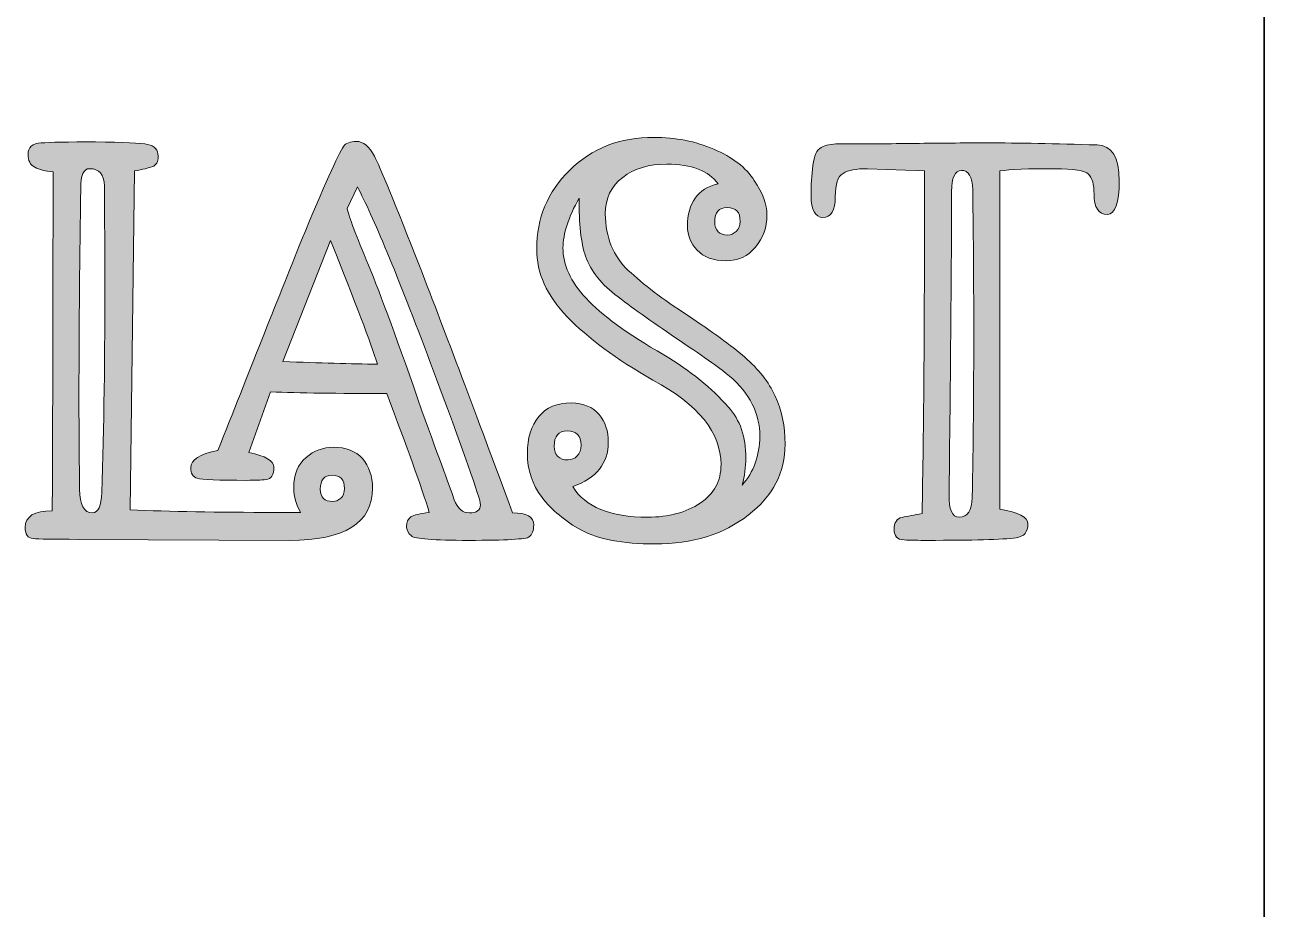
# Model space of a CAD drawing. Extents: x 102 to 840, y -1009 to 255.
# Drawn here: x 633.2 to 840.4, y -309.2 to -161.2 of the extents above; entities that cross this region are included whole.
import ezdxf

# ---------------------------------------------------------------- set-up
doc = ezdxf.new("R2010")
doc.units = 0
doc.header["$MEASUREMENT"] = 0
doc.layers.add('Layer 1', color=7, linetype='Continuous', lineweight=0)

# ---------------------------------------------------------------- blocks, each defined once
blk = doc.blocks.new('Block_7')
at = {"layer": 'Layer 1', "true_color": 0x000000, "transparency": 33554687}
h = blk.add_hatch(color=18, dxfattribs=at)
h.dxf.hatch_style = 2
edge = h.paths.add_edge_path()
edge.add_spline(control_points=[(750.74, -196.42), (751.24, -196.42), (751.71, -196.21), (752.15, -195.81), (752.58, -195.4), (752.8, -194.84), (752.8, -194.14), (752.8, -192.59), (752.07, -191.82), (750.61, -191.82), (749.23, -191.82), (748.54, -192.62), (748.54, -194.22), (748.57, -195.69), (749.3, -196.42), (750.74, -196.42)], knot_values=[0, 0, 0, 0, 1, 1, 1, 2, 2, 2, 3, 3, 3, 4, 4, 4, 5, 5, 5, 5], degree=3, periodic=0)
edge = h.paths.add_edge_path()
edge.add_spline(control_points=[(753.14, -238.25), (755.05, -236.05), (756.03, -233.34), (756.09, -230.1), (756.09, -226.25), (754.39, -222.88), (750.99, -220.01), (749.72, -218.92), (746.99, -216.95), (742.79, -214.13), (738.58, -211.3), (735.11, -208.85), (732.37, -206.78), (729.63, -204.71), (727.82, -202.44), (726.95, -199.96), (726.19, -197.77), (725.83, -194.53), (725.86, -190.26), (724.09, -193.44), (723.18, -196.21), (723.16, -198.57), (723.16, -201.39), (724.44, -204.19), (727.02, -206.99), (729.59, -209.79), (733.92, -212.95), (740.03, -216.47), (744.47, -219.11), (748.06, -222.03), (750.82, -225.21), (752.79, -227.34), (753.76, -230.19), (753.73, -233.73), (753.73, -235.2), (753.53, -236.7), (753.14, -238.25)], knot_values=[0, 0, 0, 0, 1, 1, 1, 2, 2, 2, 3, 3, 3, 4, 4, 4, 5, 5, 5, 6, 6, 6, 7, 7, 7, 8, 8, 8, 9, 9, 9, 10, 10, 10, 11, 11, 11, 12, 12, 12, 12], degree=3, periodic=0)
edge = h.paths.add_edge_path()
edge.add_spline(control_points=[(724.04, -234.03), (724.61, -234.03), (725.1, -233.81), (725.54, -233.37), (725.98, -232.94), (726.19, -232.34), (726.19, -231.58), (726.19, -229.98), (725.42, -229.17), (723.87, -229.17), (722.44, -229.17), (721.71, -230.03), (721.68, -231.75), (721.71, -233.27), (722.5, -234.03), (724.04, -234.03)], knot_values=[0, 0, 0, 0, 1, 1, 1, 2, 2, 2, 3, 3, 3, 4, 4, 4, 5, 5, 5, 5], degree=3, periodic=0)
edge = h.paths.add_edge_path()
edge.add_spline(control_points=[(738.55, -248.08), (733.12, -248.08), (729.03, -247.32), (726.28, -245.81), (723.52, -244.29), (721.32, -242.46), (719.68, -240.32), (718.03, -238.18), (717.21, -235.73), (717.21, -232.97), (717.21, -230.38), (717.84, -228.32), (719.11, -226.79), (720.37, -225.26), (722.19, -224.49), (724.55, -224.49), (726.63, -224.55), (728.18, -225.19), (729.21, -226.43), (730.23, -227.67), (730.75, -229.22), (730.75, -231.07), (730.75, -234.59), (728.77, -237.07), (724.8, -238.5), (726.88, -241.91), (731.06, -243.61), (737.33, -243.61), (740.84, -243.61), (743.76, -242.83), (746.1, -241.27), (748.43, -239.71), (749.6, -237.55), (749.6, -234.79), (749.6, -229.5), (745.8, -224.8), (738.21, -220.69), (732.06, -217.17), (727.28, -213.64), (723.87, -210.09), (720.47, -206.55), (718.77, -202.76), (718.77, -198.74), (718.77, -193.62), (720.61, -189.23), (724.3, -185.57), (727.98, -181.91), (732.67, -180.08), (738.38, -180.08), (741.95, -180.08), (745.29, -180.74), (748.4, -182.07), (751.5, -183.39), (753.76, -185.13), (755.16, -187.28), (756.57, -189.43), (757.27, -191.35), (757.27, -193.04), (757.27, -195.12), (756.64, -196.92), (755.37, -198.44), (754.11, -199.96), (752.47, -200.72), (750.44, -200.72), (748.3, -200.72), (746.69, -200.13), (745.61, -198.95), (744.53, -197.77), (743.99, -196.43), (743.99, -194.94), (743.99, -191.03), (745.69, -188.67), (749.09, -187.85), (747.54, -185.65), (744.69, -184.56), (740.53, -184.56), (737.55, -184.56), (735.09, -185.3), (733.15, -186.77), (731.21, -188.25), (730.24, -190.28), (730.24, -192.87), (730.3, -196.84), (731.58, -199.99), (734.08, -202.33), (736.58, -204.66), (739.88, -207.17), (743.97, -209.84), (748.06, -212.52), (751.26, -214.85), (753.56, -216.85), (755.87, -218.85), (757.57, -221.01), (758.66, -223.35), (759.76, -225.69), (760.31, -228.37), (760.31, -231.41), (760.31, -236.14), (758.25, -240.1), (754.13, -243.29), (750.01, -246.49), (744.82, -248.08), (738.55, -248.08)], knot_values=[0, 0, 0, 0, 1, 1, 1, 2, 2, 2, 3, 3, 3, 4, 4, 4, 5, 5, 5, 6, 6, 6, 7, 7, 7, 8, 8, 8, 9, 9, 9, 10, 10, 10, 11, 11, 11, 12, 12, 12, 13, 13, 13, 14, 14, 14, 15, 15, 15, 16, 16, 16, 17, 17, 17, 18, 18, 18, 19, 19, 19, 20, 20, 20, 21, 21, 21, 22, 22, 22, 23, 23, 23, 24, 24, 24, 25, 25, 25, 26, 26, 26, 27, 27, 27, 28, 28, 28, 29, 29, 29, 30, 30, 30, 31, 31, 31, 32, 32, 32, 33, 33, 33, 34, 34, 34, 34], degree=3, periodic=0)
h = blk.add_hatch(color=18, dxfattribs=at)
h.dxf.hatch_style = 2
edge = h.paths.add_edge_path()
edge.add_spline(control_points=[(707.47, -242.89), (708.74, -242.89), (709.37, -242.44), (709.37, -241.54), (709.37, -240.56), (706.59, -232.66), (701.02, -217.84), (695.45, -203.02), (691.38, -193.2), (688.79, -188.36), (688.79, -188.36), (687.06, -191.99), (687.06, -191.99), (687.4, -193.37), (688.59, -196.52), (690.65, -201.46), (692.7, -206.4), (695.68, -214.51), (699.59, -225.8), (702.65, -234.27), (704.46, -239.23), (705, -240.7), (705.55, -242.16), (706.37, -242.89), (707.47, -242.89)], knot_values=[0, 0, 0, 0, 1, 1, 1, 2, 2, 2, 3, 3, 3, 4, 4, 4, 5, 5, 5, 6, 6, 6, 7, 7, 7, 8, 8, 8, 8], degree=3, periodic=0)
edge = h.paths.add_edge_path()
edge.add_spline(control_points=[(684.66, -240.99), (685.16, -240.99), (685.62, -240.81), (686.03, -240.44), (686.44, -240.08), (686.64, -239.54), (686.64, -238.84), (686.64, -237.35), (685.95, -236.6), (684.57, -236.6), (683.25, -236.6), (682.59, -237.38), (682.59, -238.93), (682.59, -240.3), (683.28, -240.99), (684.66, -240.99)], knot_values=[0, 0, 0, 0, 1, 1, 1, 2, 2, 2, 3, 3, 3, 4, 4, 4, 5, 5, 5, 5], degree=3, periodic=0)
edge = h.paths.add_edge_path()
edge.add_spline(control_points=[(692.16, -218.03), (691.07, -214.57), (688.45, -207.67), (684.32, -197.35), (684.32, -197.35), (676.35, -217.57), (676.35, -217.57), (682.51, -217.82), (687.78, -217.97), (692.16, -218.03)], knot_values=[0, 0, 0, 0, 1, 1, 1, 2, 2, 2, 3, 3, 3, 3], degree=3, periodic=0)
edge = h.paths.add_edge_path()
edge.add_spline(control_points=[(707.39, -247.49), (701.57, -247.49), (698.38, -247.25), (697.84, -246.76), (697.29, -246.26), (697.01, -245.74), (697.01, -245.17), (697.01, -244.41), (697.26, -243.88), (697.75, -243.57), (698.24, -243.26), (699.26, -243.01), (700.81, -242.81), (699.49, -238.59), (697.13, -231.96), (693.72, -222.93), (685.49, -222.93), (679.01, -222.84), (674.28, -222.67), (674.28, -222.67), (670.66, -232.8), (670.66, -232.8), (673.41, -233.37), (674.8, -234.17), (674.83, -235.21), (674.83, -236.53), (674.4, -237.24), (673.53, -237.32), (672.65, -237.41), (671.59, -237.45), (670.32, -237.45), (665.54, -237.45), (662.78, -237.34), (662.03, -237.11), (661.29, -236.88), (660.92, -236.31), (660.92, -235.38), (660.92, -234), (662.44, -233.03), (665.47, -232.47), (670.59, -219.49), (675.25, -207.76), (679.47, -197.26), (683.21, -188.2), (685.54, -182.98), (686.47, -181.6), (686.86, -181.04), (687.58, -180.76), (688.62, -180.76), (689.77, -180.76), (690.79, -181.58), (691.66, -183.23), (692.53, -184.87), (695.07, -191.09), (699.27, -201.86), (703.47, -212.64), (708.62, -226.32), (714.72, -242.89), (717.09, -242.89), (718.27, -243.57), (718.27, -244.92), (718.27, -245.85), (718.02, -246.51), (717.53, -246.9), (717.04, -247.3), (713.66, -247.49), (707.39, -247.49)], knot_values=[0, 0, 0, 0, 1, 1, 1, 2, 2, 2, 3, 3, 3, 4, 4, 4, 5, 5, 5, 6, 6, 6, 7, 7, 7, 8, 8, 8, 9, 9, 9, 10, 10, 10, 11, 11, 11, 12, 12, 12, 13, 13, 13, 14, 14, 14, 15, 15, 15, 16, 16, 16, 17, 17, 17, 18, 18, 18, 19, 19, 19, 20, 20, 20, 21, 21, 21, 22, 22, 22, 22], degree=3, periodic=0)
edge = h.paths.add_edge_path()
edge.add_spline(control_points=[(644.51, -242.89), (645.44, -242.89), (645.96, -241.75), (646.07, -239.47), (646.41, -228.81), (646.58, -216.58), (646.58, -202.79), (646.58, -202.79), (646.5, -188.19), (646.5, -188.19), (646.44, -186.27), (645.62, -185.32), (644.05, -185.32), (643.01, -185.32), (642.5, -186.41), (642.53, -188.61), (642.36, -199.67), (642.26, -211.14), (642.24, -223.01), (642.24, -223.01), (642.32, -238.93), (642.32, -238.93), (642.35, -241.57), (643.08, -242.89), (644.51, -242.89)], knot_values=[0, 0, 0, 0, 1, 1, 1, 2, 2, 2, 3, 3, 3, 4, 4, 4, 5, 5, 5, 6, 6, 6, 7, 7, 7, 8, 8, 8, 8], degree=3, periodic=0)
edge = h.paths.add_edge_path()
edge.add_spline(control_points=[(677.41, -247.49), (677.41, -247.49), (642.07, -247.32), (642.07, -247.32), (637.94, -247.32), (635.43, -247.28), (634.56, -247.2), (633.69, -247.11), (633.25, -246.49), (633.25, -245.34), (633.25, -243.48), (634.76, -242.55), (637.77, -242.55), (637.82, -234.08), (637.85, -226.05), (637.85, -218.45), (637.85, -210.85), (637.88, -199.99), (637.94, -185.87), (636.61, -185.75), (635.58, -185.49), (634.84, -185.08), (634.09, -184.68), (633.72, -183.95), (633.72, -182.91), (633.72, -181.76), (634.45, -181.12), (635.91, -181.01), (637.37, -180.9), (640.41, -180.84), (645.02, -180.84), (649.69, -180.9), (652.6, -181.04), (653.75, -181.26), (654.9, -181.49), (655.48, -182.15), (655.48, -183.25), (655.48, -184.18), (655.16, -184.75), (654.53, -184.98), (653.9, -185.2), (652.89, -185.44), (651.51, -185.7), (651.51, -185.7), (650.8, -242.39), (650.8, -242.39), (657.35, -242.67), (665.41, -242.81), (675, -242.81), (675, -242.81), (679.3, -242.81), (679.3, -242.81), (678.54, -241.54), (678.16, -240.19), (678.16, -238.76), (678.16, -236.45), (678.85, -234.73), (680.21, -233.61), (681.57, -232.48), (683.08, -231.92), (684.74, -231.92), (686.88, -231.92), (688.51, -232.55), (689.63, -233.82), (690.76, -235.08), (691.32, -236.73), (691.32, -238.76), (691.32, -244.58), (686.68, -247.49), (677.41, -247.49)], knot_values=[0, 0, 0, 0, 1, 1, 1, 2, 2, 2, 3, 3, 3, 4, 4, 4, 5, 5, 5, 6, 6, 6, 7, 7, 7, 8, 8, 8, 9, 9, 9, 10, 10, 10, 11, 11, 11, 12, 12, 12, 13, 13, 13, 14, 14, 14, 15, 15, 15, 16, 16, 16, 17, 17, 17, 18, 18, 18, 19, 19, 19, 20, 20, 20, 21, 21, 21, 22, 22, 22, 23, 23, 23, 23], degree=3, periodic=0)
h = blk.add_hatch(color=18, dxfattribs=at)
h.dxf.hatch_style = 2
edge = h.paths.add_edge_path()
edge.add_spline(control_points=[(789.4, -243.61), (790.84, -243.61), (791.57, -242.51), (791.6, -240.32), (791.77, -231.62), (791.85, -222.46), (791.85, -212.84), (791.85, -205.18), (791.79, -197.19), (791.68, -188.86), (791.63, -186.67), (790.99, -185.58), (789.78, -185.61), (788.69, -185.61), (788.14, -186.79), (788.14, -189.16), (788.14, -199.88), (788, -216.76), (787.72, -239.81), (787.69, -242.34), (788.25, -243.61), (789.4, -243.61)], knot_values=[0, 0, 0, 0, 1, 1, 1, 2, 2, 2, 3, 3, 3, 4, 4, 4, 5, 5, 5, 6, 6, 6, 7, 7, 7, 7], degree=3, periodic=0)
edge = h.paths.add_edge_path()
edge.add_spline(control_points=[(784.09, -247.49), (782.6, -247.49), (781.3, -247.47), (780.19, -247.41), (779.08, -247.35), (778.53, -246.78), (778.53, -245.68), (778.53, -244.53), (778.97, -243.85), (779.87, -243.65), (780.77, -243.46), (781.88, -243.25), (783.21, -243.02), (783.49, -229.43), (783.63, -210.32), (783.63, -185.7), (783.63, -185.7), (774.06, -185.32), (774.06, -185.32), (772.2, -185.32), (770.84, -185.58), (769.99, -186.1), (769.13, -186.62), (768.7, -187.92), (768.7, -190), (768.7, -192.31), (768.01, -193.46), (766.63, -193.46), (765.31, -193.46), (764.65, -192.25), (764.65, -189.83), (764.65, -188.12), (764.75, -186.43), (764.95, -184.79), (765.14, -183.14), (765.61, -182.13), (766.36, -181.75), (767.1, -181.37), (768.05, -181.18), (769.21, -181.18), (773.65, -181.18), (777.91, -181.15), (782, -181.1), (786.09, -181.04), (790.09, -181.01), (794, -181.01), (799.34, -181.01), (805.5, -181.12), (812.47, -181.35), (814.94, -181.41), (816.18, -183.4), (816.18, -187.34), (816.18, -191.09), (815.52, -192.96), (814.2, -192.96), (812.71, -192.96), (811.97, -191.83), (811.97, -189.58), (811.97, -187.98), (811.66, -186.86), (811.06, -186.25), (810.45, -185.63), (808.56, -185.32), (805.39, -185.32), (800.95, -185.32), (797.89, -185.44), (796.24, -185.7), (796.24, -185.7), (796.24, -242.3), (796.24, -242.3), (799.36, -242.81), (800.92, -243.61), (800.92, -244.71), (800.92, -246.09), (800.26, -246.88), (798.94, -247.07), (796.63, -247.35), (791.68, -247.49), (784.09, -247.49)], knot_values=[0, 0, 0, 0, 1, 1, 1, 2, 2, 2, 3, 3, 3, 4, 4, 4, 5, 5, 5, 6, 6, 6, 7, 7, 7, 8, 8, 8, 9, 9, 9, 10, 10, 10, 11, 11, 11, 12, 12, 12, 13, 13, 13, 14, 14, 14, 15, 15, 15, 16, 16, 16, 17, 17, 17, 18, 18, 18, 19, 19, 19, 20, 20, 20, 21, 21, 21, 22, 22, 22, 23, 23, 23, 24, 24, 24, 25, 25, 25, 26, 26, 26, 26], degree=3, periodic=0)
at = {"layer": 'Layer 1'}
for points, knots in [([(738.55, -248.08), (733.12, -248.08), (729.03, -247.32), (726.28, -245.81), (723.52, -244.29), (721.32, -242.46), (719.68, -240.32), (718.03, -238.18), (717.21, -235.73), (717.21, -232.97), (717.21, -230.38), (717.84, -228.32), (719.11, -226.79), (720.37, -225.26), (722.19, -224.49), (724.55, -224.49), (726.63, -224.55), (728.18, -225.19), (729.21, -226.43), (730.23, -227.67), (730.75, -229.22), (730.75, -231.07), (730.75, -234.59), (728.77, -237.07), (724.8, -238.5), (726.88, -241.91), (731.06, -243.61), (737.33, -243.61), (740.84, -243.61), (743.76, -242.83), (746.1, -241.27), (748.43, -239.71), (749.6, -237.55), (749.6, -234.79), (749.6, -229.5), (745.8, -224.8), (738.21, -220.69), (732.06, -217.17), (727.28, -213.64), (723.87, -210.09), (720.47, -206.55), (718.77, -202.76), (718.77, -198.74), (718.77, -193.62), (720.61, -189.23), (724.3, -185.57), (727.98, -181.91), (732.67, -180.08), (738.38, -180.08), (741.95, -180.08), (745.29, -180.74), (748.4, -182.07), (751.5, -183.39), (753.76, -185.13), (755.16, -187.28), (756.57, -189.43), (757.27, -191.35), (757.27, -193.04), (757.27, -195.12), (756.64, -196.92), (755.37, -198.44), (754.11, -199.96), (752.47, -200.72), (750.44, -200.72), (748.3, -200.72), (746.69, -200.13), (745.61, -198.95), (744.53, -197.77), (743.99, -196.43), (743.99, -194.94), (743.99, -191.03), (745.69, -188.67), (749.09, -187.85), (747.54, -185.65), (744.69, -184.56), (740.53, -184.56), (737.55, -184.56), (735.09, -185.3), (733.15, -186.77), (731.21, -188.25), (730.24, -190.28), (730.24, -192.87), (730.3, -196.84), (731.58, -199.99), (734.08, -202.33), (736.58, -204.66), (739.88, -207.17), (743.97, -209.84), (748.06, -212.52), (751.26, -214.85), (753.56, -216.85), (755.87, -218.85), (757.57, -221.01), (758.66, -223.35), (759.76, -225.69), (760.31, -228.37), (760.31, -231.41), (760.31, -236.14), (758.25, -240.1), (754.13, -243.29), (750.01, -246.49), (744.82, -248.08), (738.55, -248.08)], [0, 0, 0, 0, 1, 1, 1, 2, 2, 2, 3, 3, 3, 4, 4, 4, 5, 5, 5, 6, 6, 6, 7, 7, 7, 8, 8, 8, 9, 9, 9, 10, 10, 10, 11, 11, 11, 12, 12, 12, 13, 13, 13, 14, 14, 14, 15, 15, 15, 16, 16, 16, 17, 17, 17, 18, 18, 18, 19, 19, 19, 20, 20, 20, 21, 21, 21, 22, 22, 22, 23, 23, 23, 24, 24, 24, 25, 25, 25, 26, 26, 26, 27, 27, 27, 28, 28, 28, 29, 29, 29, 30, 30, 30, 31, 31, 31, 32, 32, 32, 33, 33, 33, 34, 34, 34, 34]), ([(677.41, -247.49), (677.41, -247.49), (642.07, -247.32), (642.07, -247.32), (637.94, -247.32), (635.43, -247.28), (634.56, -247.2), (633.69, -247.11), (633.25, -246.49), (633.25, -245.34), (633.25, -243.48), (634.76, -242.55), (637.77, -242.55), (637.82, -234.08), (637.85, -226.05), (637.85, -218.45), (637.85, -210.85), (637.88, -199.99), (637.94, -185.87), (636.61, -185.75), (635.58, -185.49), (634.84, -185.08), (634.09, -184.68), (633.72, -183.95), (633.72, -182.91), (633.72, -181.76), (634.45, -181.12), (635.91, -181.01), (637.37, -180.9), (640.41, -180.84), (645.02, -180.84), (649.69, -180.9), (652.6, -181.04), (653.75, -181.26), (654.9, -181.49), (655.48, -182.15), (655.48, -183.25), (655.48, -184.18), (655.16, -184.75), (654.53, -184.98), (653.9, -185.2), (652.89, -185.44), (651.51, -185.7), (651.51, -185.7), (650.8, -242.39), (650.8, -242.39), (657.35, -242.67), (665.41, -242.81), (675, -242.81), (675, -242.81), (679.3, -242.81), (679.3, -242.81), (678.54, -241.54), (678.16, -240.19), (678.16, -238.76), (678.16, -236.45), (678.85, -234.73), (680.21, -233.61), (681.57, -232.48), (683.08, -231.92), (684.74, -231.92), (686.88, -231.92), (688.51, -232.55), (689.63, -233.82), (690.76, -235.08), (691.32, -236.73), (691.32, -238.76), (691.32, -244.58), (686.68, -247.49), (677.41, -247.49)], [0, 0, 0, 0, 1, 1, 1, 2, 2, 2, 3, 3, 3, 4, 4, 4, 5, 5, 5, 6, 6, 6, 7, 7, 7, 8, 8, 8, 9, 9, 9, 10, 10, 10, 11, 11, 11, 12, 12, 12, 13, 13, 13, 14, 14, 14, 15, 15, 15, 16, 16, 16, 17, 17, 17, 18, 18, 18, 19, 19, 19, 20, 20, 20, 21, 21, 21, 22, 22, 22, 23, 23, 23, 23]), ([(707.39, -247.49), (701.57, -247.49), (698.38, -247.25), (697.84, -246.76), (697.29, -246.26), (697.01, -245.74), (697.01, -245.17), (697.01, -244.41), (697.26, -243.88), (697.75, -243.57), (698.24, -243.26), (699.26, -243.01), (700.81, -242.81), (699.49, -238.59), (697.13, -231.96), (693.72, -222.93), (685.49, -222.93), (679.01, -222.84), (674.28, -222.67), (674.28, -222.67), (670.66, -232.8), (670.66, -232.8), (673.41, -233.37), (674.8, -234.17), (674.83, -235.21), (674.83, -236.53), (674.4, -237.24), (673.53, -237.32), (672.65, -237.41), (671.59, -237.45), (670.32, -237.45), (665.54, -237.45), (662.78, -237.34), (662.03, -237.11), (661.29, -236.88), (660.92, -236.31), (660.92, -235.38), (660.92, -234), (662.44, -233.03), (665.47, -232.47), (670.59, -219.49), (675.25, -207.76), (679.47, -197.26), (683.21, -188.2), (685.54, -182.98), (686.47, -181.6), (686.86, -181.04), (687.58, -180.76), (688.62, -180.76), (689.77, -180.76), (690.79, -181.58), (691.66, -183.23), (692.53, -184.87), (695.07, -191.09), (699.27, -201.86), (703.47, -212.64), (708.62, -226.32), (714.72, -242.89), (717.09, -242.89), (718.27, -243.57), (718.27, -244.92), (718.27, -245.85), (718.02, -246.51), (717.53, -246.9), (717.04, -247.3), (713.66, -247.49), (707.39, -247.49)], [0, 0, 0, 0, 1, 1, 1, 2, 2, 2, 3, 3, 3, 4, 4, 4, 5, 5, 5, 6, 6, 6, 7, 7, 7, 8, 8, 8, 9, 9, 9, 10, 10, 10, 11, 11, 11, 12, 12, 12, 13, 13, 13, 14, 14, 14, 15, 15, 15, 16, 16, 16, 17, 17, 17, 18, 18, 18, 19, 19, 19, 20, 20, 20, 21, 21, 21, 22, 22, 22, 22]), ([(784.09, -247.49), (782.6, -247.49), (781.3, -247.47), (780.19, -247.41), (779.08, -247.35), (778.53, -246.78), (778.53, -245.68), (778.53, -244.53), (778.97, -243.85), (779.87, -243.65), (780.77, -243.46), (781.88, -243.25), (783.21, -243.02), (783.49, -229.43), (783.63, -210.32), (783.63, -185.7), (783.63, -185.7), (774.06, -185.32), (774.06, -185.32), (772.2, -185.32), (770.84, -185.58), (769.99, -186.1), (769.13, -186.62), (768.7, -187.92), (768.7, -190), (768.7, -192.31), (768.01, -193.46), (766.63, -193.46), (765.31, -193.46), (764.65, -192.25), (764.65, -189.83), (764.65, -188.12), (764.75, -186.43), (764.95, -184.79), (765.14, -183.14), (765.61, -182.13), (766.36, -181.75), (767.1, -181.37), (768.05, -181.18), (769.21, -181.18), (773.65, -181.18), (777.91, -181.15), (782, -181.1), (786.09, -181.04), (790.09, -181.01), (794, -181.01), (799.34, -181.01), (805.5, -181.12), (812.47, -181.35), (814.94, -181.41), (816.18, -183.4), (816.18, -187.34), (816.18, -191.09), (815.52, -192.96), (814.2, -192.96), (812.71, -192.96), (811.97, -191.83), (811.97, -189.58), (811.97, -187.98), (811.66, -186.86), (811.06, -186.25), (810.45, -185.63), (808.56, -185.32), (805.39, -185.32), (800.95, -185.32), (797.89, -185.44), (796.24, -185.7), (796.24, -185.7), (796.24, -242.3), (796.24, -242.3), (799.36, -242.81), (800.92, -243.61), (800.92, -244.71), (800.92, -246.09), (800.26, -246.88), (798.94, -247.07), (796.63, -247.35), (791.68, -247.49), (784.09, -247.49)], [0, 0, 0, 0, 1, 1, 1, 2, 2, 2, 3, 3, 3, 4, 4, 4, 5, 5, 5, 6, 6, 6, 7, 7, 7, 8, 8, 8, 9, 9, 9, 10, 10, 10, 11, 11, 11, 12, 12, 12, 13, 13, 13, 14, 14, 14, 15, 15, 15, 16, 16, 16, 17, 17, 17, 18, 18, 18, 19, 19, 19, 20, 20, 20, 21, 21, 21, 22, 22, 22, 23, 23, 23, 24, 24, 24, 25, 25, 25, 26, 26, 26, 26]), ([(644.51, -242.89), (645.44, -242.89), (645.96, -241.75), (646.07, -239.47), (646.41, -228.81), (646.58, -216.58), (646.58, -202.79), (646.58, -202.79), (646.5, -188.19), (646.5, -188.19), (646.44, -186.27), (645.62, -185.32), (644.05, -185.32), (643.01, -185.32), (642.5, -186.41), (642.53, -188.61), (642.36, -199.67), (642.26, -211.14), (642.24, -223.01), (642.24, -223.01), (642.32, -238.93), (642.32, -238.93), (642.35, -241.57), (643.08, -242.89), (644.51, -242.89)], [0, 0, 0, 0, 1, 1, 1, 2, 2, 2, 3, 3, 3, 4, 4, 4, 5, 5, 5, 6, 6, 6, 7, 7, 7, 8, 8, 8, 8]), ([(789.4, -243.61), (790.84, -243.61), (791.57, -242.51), (791.6, -240.32), (791.77, -231.62), (791.85, -222.46), (791.85, -212.84), (791.85, -205.18), (791.79, -197.19), (791.68, -188.86), (791.63, -186.67), (790.99, -185.58), (789.78, -185.61), (788.69, -185.61), (788.14, -186.79), (788.14, -189.16), (788.14, -199.88), (788, -216.76), (787.72, -239.81), (787.69, -242.34), (788.25, -243.61), (789.4, -243.61)], [0, 0, 0, 0, 1, 1, 1, 2, 2, 2, 3, 3, 3, 4, 4, 4, 5, 5, 5, 6, 6, 6, 7, 7, 7, 7]), ([(707.47, -242.89), (708.74, -242.89), (709.37, -242.44), (709.37, -241.54), (709.37, -240.56), (706.59, -232.66), (701.02, -217.84), (695.45, -203.02), (691.38, -193.2), (688.79, -188.36), (688.79, -188.36), (687.06, -191.99), (687.06, -191.99), (687.4, -193.37), (688.59, -196.52), (690.65, -201.46), (692.7, -206.4), (695.68, -214.51), (699.59, -225.8), (702.65, -234.27), (704.46, -239.23), (705, -240.7), (705.55, -242.16), (706.37, -242.89), (707.47, -242.89)], [0, 0, 0, 0, 1, 1, 1, 2, 2, 2, 3, 3, 3, 4, 4, 4, 5, 5, 5, 6, 6, 6, 7, 7, 7, 8, 8, 8, 8]), ([(753.14, -238.25), (755.05, -236.05), (756.03, -233.34), (756.09, -230.1), (756.09, -226.25), (754.39, -222.88), (750.99, -220.01), (749.72, -218.92), (746.99, -216.95), (742.79, -214.13), (738.58, -211.3), (735.11, -208.85), (732.37, -206.78), (729.63, -204.71), (727.82, -202.44), (726.95, -199.96), (726.19, -197.77), (725.83, -194.53), (725.86, -190.26), (724.09, -193.44), (723.18, -196.21), (723.16, -198.57), (723.16, -201.39), (724.44, -204.19), (727.02, -206.99), (729.59, -209.79), (733.92, -212.95), (740.03, -216.47), (744.47, -219.11), (748.06, -222.03), (750.82, -225.21), (752.79, -227.34), (753.76, -230.19), (753.73, -233.73), (753.73, -235.2), (753.53, -236.7), (753.14, -238.25)], [0, 0, 0, 0, 1, 1, 1, 2, 2, 2, 3, 3, 3, 4, 4, 4, 5, 5, 5, 6, 6, 6, 7, 7, 7, 8, 8, 8, 9, 9, 9, 10, 10, 10, 11, 11, 11, 12, 12, 12, 12]), ([(750.74, -196.42), (751.24, -196.42), (751.71, -196.21), (752.15, -195.81), (752.58, -195.4), (752.8, -194.84), (752.8, -194.14), (752.8, -192.59), (752.07, -191.82), (750.61, -191.82), (749.23, -191.82), (748.54, -192.62), (748.54, -194.22), (748.57, -195.69), (749.3, -196.42), (750.74, -196.42)], [0, 0, 0, 0, 1, 1, 1, 2, 2, 2, 3, 3, 3, 4, 4, 4, 5, 5, 5, 5]), ([(692.16, -218.03), (691.07, -214.57), (688.45, -207.67), (684.32, -197.35), (684.32, -197.35), (676.35, -217.57), (676.35, -217.57), (682.51, -217.82), (687.78, -217.97), (692.16, -218.03)], [0, 0, 0, 0, 1, 1, 1, 2, 2, 2, 3, 3, 3, 3]), ([(724.04, -234.03), (724.61, -234.03), (725.1, -233.81), (725.54, -233.37), (725.98, -232.94), (726.19, -232.34), (726.19, -231.58), (726.19, -229.98), (725.42, -229.17), (723.87, -229.17), (722.44, -229.17), (721.71, -230.03), (721.68, -231.75), (721.71, -233.27), (722.5, -234.03), (724.04, -234.03)], [0, 0, 0, 0, 1, 1, 1, 2, 2, 2, 3, 3, 3, 4, 4, 4, 5, 5, 5, 5]), ([(684.66, -240.99), (685.16, -240.99), (685.62, -240.81), (686.03, -240.44), (686.44, -240.08), (686.64, -239.54), (686.64, -238.84), (686.64, -237.35), (685.95, -236.6), (684.57, -236.6), (683.25, -236.6), (682.59, -237.38), (682.59, -238.93), (682.59, -240.3), (683.28, -240.99), (684.66, -240.99)], [0, 0, 0, 0, 1, 1, 1, 2, 2, 2, 3, 3, 3, 4, 4, 4, 5, 5, 5, 5])]:
    blk.add_open_spline(points, degree=3, knots=knots, dxfattribs=at)
blk = doc.blocks.new('Block_5')
at = {"layer": 'Layer 1'}
blk.add_blockref('Block_7', (0, 0), dxfattribs=at)
blk = doc.blocks.new('Block_0')
at = {"layer": 'Layer 1'}
blk.add_blockref('Block_5', (0, 0), dxfattribs=at)

msp = doc.modelspace()

# ---------------------------------------------------------------- linework, layer by layer
at = {"layer": 'Layer 1', "color": 13, "lineweight": 35, "true_color": 0xcc6053}
msp.add_open_spline([(653.52, 255.03), (653.52, 255.03), (284.62, 255.03), (284.62, 255.03), (284.62, 255.03), (101.73, -4.58), (101.73, -4.58), (101.73, -4.58), (101.73, -1009.15), (101.73, -1009.15), (101.73, -1009.15), (840.42, -1009.15), (840.42, -1009.15), (840.42, -1009.15), (840.42, -4.81), (840.42, -4.81), (840.42, -4.81), (653.52, 255.03), (653.52, 255.03)], degree=3, knots=[0, 0, 0, 0, 1, 1, 1, 2, 2, 2, 3, 3, 3, 4, 4, 4, 5, 5, 5, 6, 6, 6, 6], dxfattribs=at)

# ---------------------------------------------------------------- block references
at = {"layer": 'Layer 1'}
msp.add_blockref('Block_0', (0, 0), dxfattribs=at)

doc.saveas('drawing.dxf')
